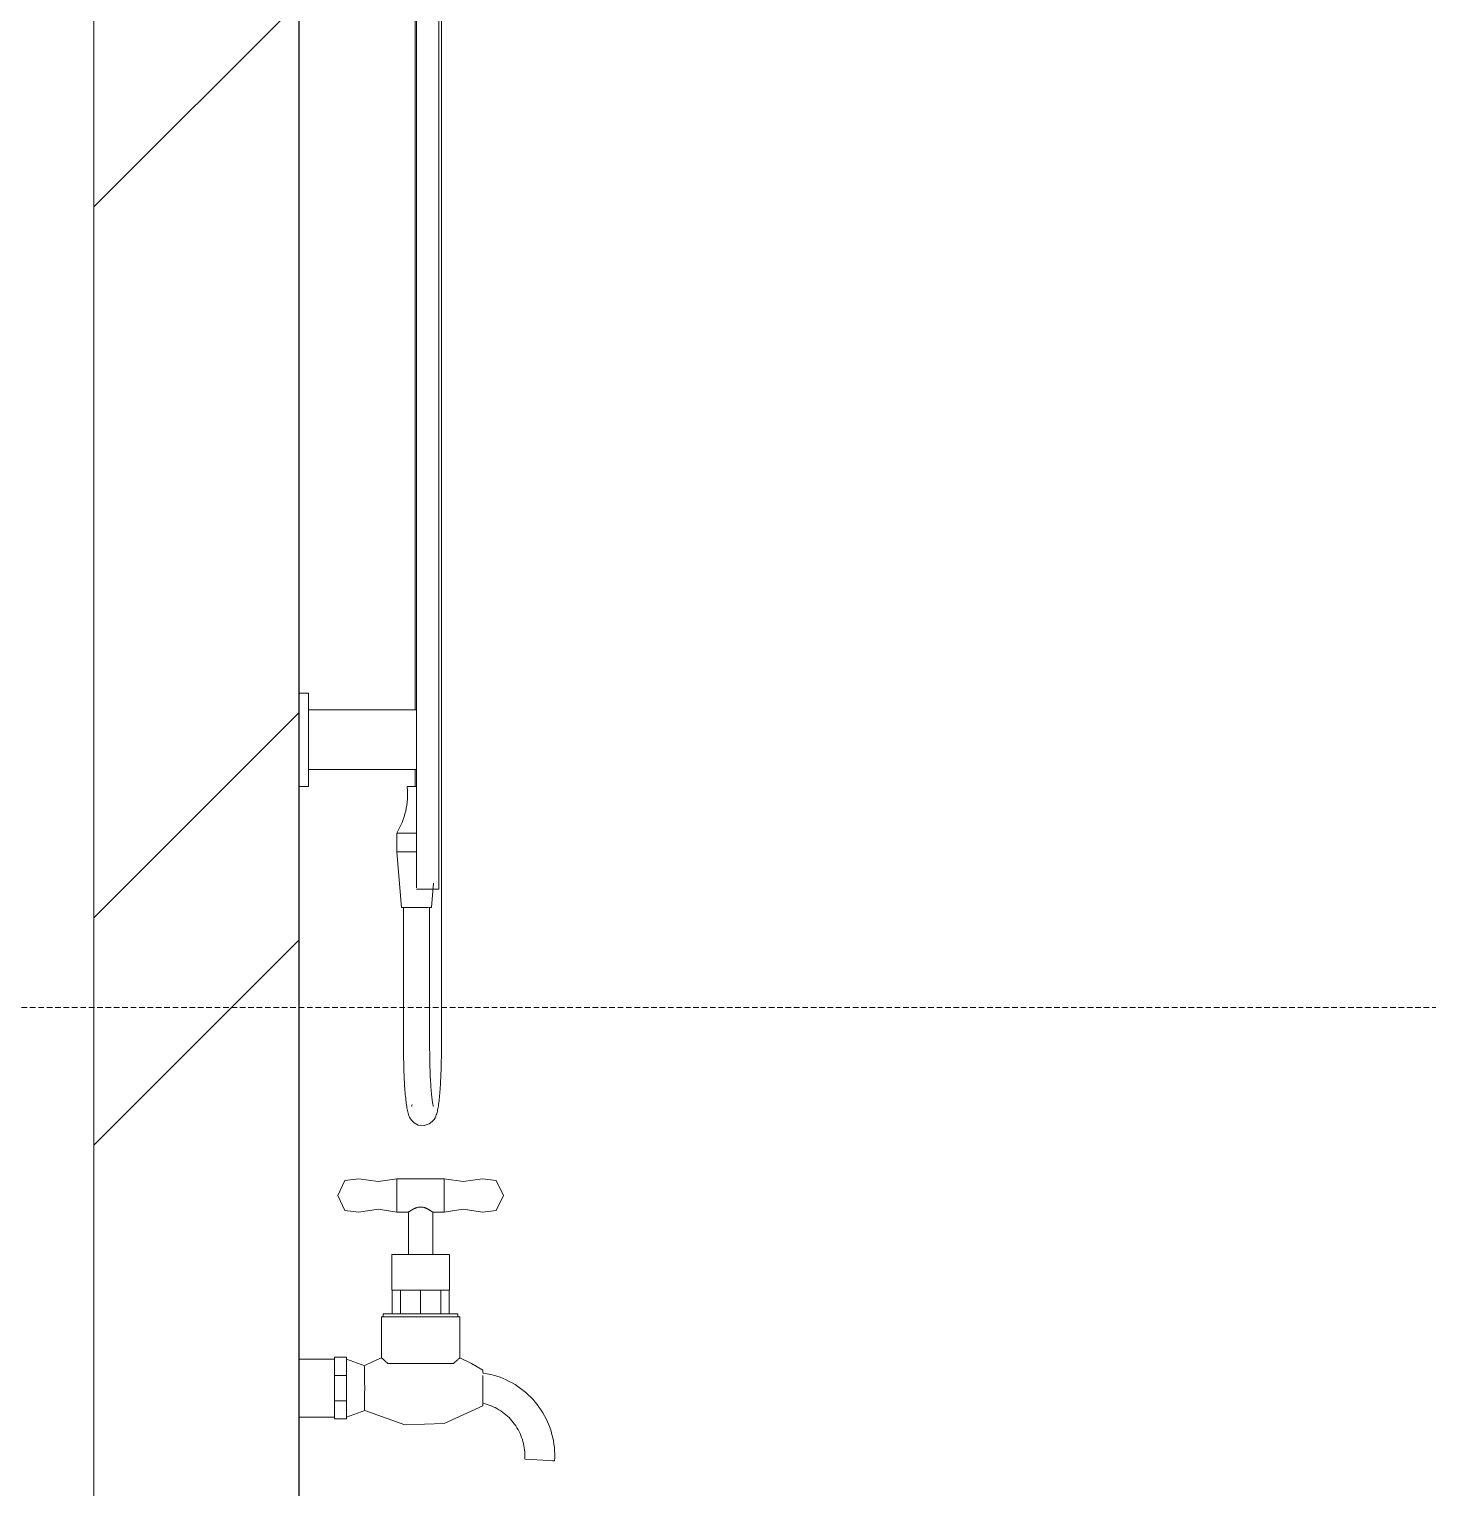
# Model space of a CAD drawing. Header units: millimetres. Extents: x 21429 to 43897, y 26965 to 37621.
# Drawn here: x 39436 to 40185, y 29170 to 29952 of the extents above; entities that cross this region are included whole.
import ezdxf

# ---------------------------------------------------------------- set-up
doc = ezdxf.new("R2010")
doc.units = ezdxf.units.MM
doc.linetypes.add('Dash - Tight', pattern=[4.5, 3, -1.5])
for name, color, linetype, lineweight in [('A-DETL', 90, 'Continuous', 9), ('A-WALL', 113, 'Continuous', 9), ('A-WALL-PATT', 111, 'Continuous', 25), ('P-SANR-FIXT', 6, 'Continuous', 9)]:
    doc.layers.add(name, color=color, linetype=linetype, lineweight=lineweight)

# ---------------------------------------------------------------- blocks, each defined once
blk = doc.blocks.new('Tap - Tap-1959228-SECTION E-E')
at = {"layer": 'P-SANR-FIXT'}
for p, q in [((39658.31, 29335.72), (39632.91, 29335.72)), ((39632.91, 29317.76), (39632.91, 29335.72)), ((39658.31, 29335.72), (39658.31, 29317.76)), ((39632.91, 29317.76), (39639.11, 29317.76)), ((39639.11, 29317.76), (39639.11, 29294.99)), ((39645.61, 29320.39), (39644.22, 29320.39)), ((39647, 29320.39), (39645.61, 29320.39)), ((39652.11, 29294.99), (39652.11, 29317.76)), ((39652.11, 29317.76), (39658.31, 29317.76)), ((39630.11, 29294.99), (39630.11, 29275.94)), ((39645.61, 29294.99), (39630.11, 29294.99)), ((39661.11, 29294.99), (39645.61, 29294.99)), ((39661.11, 29275.94), (39661.11, 29294.99)), ((39630.11, 29275.94), (39645.61, 29275.94)), ((39630.32, 29275.94), (39630.32, 29263.24)), ((39634.8, 29275.94), (39634.8, 29263.24)), ((39645.61, 29275.94), (39661.11, 29275.94)), ((39645.61, 29275.94), (39645.61, 29263.24)), ((39656.43, 29275.94), (39656.43, 29263.24)), ((39660.91, 29275.94), (39660.91, 29263.24)), ((39624.61, 29261.65), (39624.61, 29239.72)), ((39645.61, 29261.65), (39624.61, 29261.65)), ((39625.61, 29263.24), (39625.61, 29261.65)), ((39645.61, 29263.24), (39625.61, 29263.24)), ((39665.61, 29263.24), (39645.61, 29263.24)), ((39666.61, 29261.65), (39645.61, 29261.65)), ((39665.61, 29261.65), (39665.61, 29263.24)), ((39666.61, 29239.65), (39666.61, 29261.65)), ((39599.5, 29238.95), (39580.45, 29238.95)), ((39599.5, 29230.29), (39599.5, 29239.97)), ((39605.85, 29239.97), (39599.5, 29239.97)), ((39605.85, 29239.97), (39605.85, 29230.29)), ((39615.67, 29235.45), (39605.85, 29238.95)), ((39628.04, 29236.65), (39645.61, 29236.65)), ((39645.61, 29236.65), (39663.22, 29236.65)), ((39599.5, 29216.61), (39599.5, 29230.29)), ((39605.85, 29230.29), (39599.5, 29230.29)), ((39605.85, 29230.29), (39605.85, 29216.61)), ((39679.03, 29231.74), (39679.03, 29233.03)), ((39679.03, 29213.87), (39679.03, 29230.22)), ((39599.5, 29206.93), (39599.5, 29216.61)), ((39605.85, 29216.61), (39599.5, 29216.61)), ((39605.85, 29216.61), (39605.85, 29206.93)), ((39580.45, 29207.95), (39599.5, 29207.95)), ((39605.85, 29206.93), (39599.5, 29206.93)), ((39605.85, 29207.95), (39615.67, 29211.45)), ((39701.74, 29185.36), (39717.44, 29184.39)), ((39716.37, 29184.46), (39717.44, 29184.39))]:
    blk.add_line(p, q, dxfattribs=at)
at = {"layer": 'P-SANR-FIXT', "flags": 128}
for points in [[(39601.2, 29326.74), (39605.06, 29334.78), (39612.44, 29335.69), (39622.86, 29334.17), (39632.91, 29335.72)], [(39632.91, 29335.72), (39622.86, 29334.17), (39612.44, 29335.69), (39605.06, 29334.78), (39601.2, 29326.74)], [(39658.31, 29335.72), (39668.36, 29334.17), (39678.79, 29335.69), (39686.17, 29334.78), (39690.03, 29326.74)], [(39690.03, 29326.74), (39686.17, 29334.78), (39678.79, 29335.69), (39668.36, 29334.17), (39658.31, 29335.72)], [(39632.91, 29317.76), (39622.86, 29319.31), (39612.44, 29317.79), (39605.06, 29318.7), (39601.2, 29326.74)], [(39601.2, 29326.74), (39605.06, 29318.7), (39612.44, 29317.79), (39622.86, 29319.31), (39632.91, 29317.76)], [(39690.03, 29326.74), (39686.17, 29318.7), (39678.79, 29317.79), (39668.36, 29319.31), (39658.31, 29317.76)], [(39658.31, 29317.76), (39668.36, 29319.31), (39678.79, 29317.79), (39686.17, 29318.7), (39690.03, 29326.74)], [(39615.68, 29235.49), (39620.15, 29237.79), (39624.61, 29239.72)], [(39624.61, 29239.72), (39620.15, 29237.79), (39615.68, 29235.49)], [(39666.61, 29239.65), (39672.84, 29236.72), (39679.03, 29233.03)], [(39679.03, 29233.03), (39672.84, 29236.72), (39666.61, 29239.65)], [(39615.63, 29235.05), (39615.63, 29233.85), (39615.63, 29231.94), (39615.63, 29229.45), (39615.63, 29226.56), (39615.66, 29223.45)], [(39717.44, 29184.39), (39717.51, 29186.18), (39717.52, 29187.98), (39717.45, 29189.77), (39717.31, 29191.56), (39717.1, 29193.34), (39716.81, 29195.11), (39716.46, 29196.87), (39716.04, 29198.61), (39715.55, 29200.33), (39714.99, 29202.04), (39714.36, 29203.71), (39713.66, 29205.37), (39712.9, 29206.99), (39712.08, 29208.58), (39711.19, 29210.14), (39710.24, 29211.66), (39709.23, 29213.14), (39708.16, 29214.59), (39707.04, 29215.98), (39705.86, 29217.33), (39704.62, 29218.63), (39703.34, 29219.89), (39702.01, 29221.09), (39700.63, 29222.23), (39699.2, 29223.32), (39697.74, 29224.35), (39696.23, 29225.32), (39694.68, 29226.23), (39693.1, 29227.08), (39691.49, 29227.87), (39689.85, 29228.59), (39688.18, 29229.24), (39686.48, 29229.82), (39684.77, 29230.34), (39683.03, 29230.79), (39681.28, 29231.17), (39679.51, 29231.48), (39679.03, 29231.55)], [(39615.66, 29223.45), (39615.63, 29220.34), (39615.63, 29217.44), (39615.63, 29214.95), (39615.63, 29213.05), (39615.63, 29211.84), (39615.67, 29211.42)], [(39679.03, 29213.87), (39658.23, 29204.52), (39637.11, 29203.7), (39615.68, 29211.41)], [(39615.68, 29211.41), (39637.11, 29203.7), (39658.23, 29204.52), (39679.03, 29213.87)], [(39679.03, 29215.29), (39680.15, 29215.02), (39681.26, 29214.7), (39682.35, 29214.33), (39683.43, 29213.92), (39684.49, 29213.47), (39685.53, 29212.98), (39686.56, 29212.45), (39687.56, 29211.87), (39688.53, 29211.26), (39689.48, 29210.6), (39690.41, 29209.91), (39691.3, 29209.19), (39692.17, 29208.43), (39693, 29207.63), (39693.8, 29206.8), (39694.57, 29205.94), (39695.31, 29205.05), (39696, 29204.13), (39696.66, 29203.19), (39697.28, 29202.21), (39697.87, 29201.22), (39698.41, 29200.2), (39698.91, 29199.16), (39699.37, 29198.1), (39699.78, 29197.03), (39700.16, 29195.94), (39700.49, 29194.83), (39700.77, 29193.71), (39701.01, 29192.59), (39701.2, 29191.45), (39701.35, 29190.31), (39701.45, 29189.16), (39701.51, 29188.01), (39701.52, 29186.85), (39701.49, 29185.7), (39701.47, 29185.38)]]:
    blk.add_lwpolyline(points, dxfattribs=at)
at = {"layer": 'P-SANR-FIXT'}
for points, knots in [([(39644.22, 29320.39), (39643.98, 29320.33), (39643.62, 29320.23), (39643.16, 29320.07), (39642.83, 29319.95), (39642.51, 29319.81), (39642.2, 29319.67), (39641.95, 29319.54), (39641.76, 29319.44), (39641.62, 29319.37), (39641.48, 29319.29), (39641.3, 29319.19), (39641.08, 29319.06), (39640.83, 29318.91), (39640.6, 29318.77), (39640.38, 29318.63), (39640.17, 29318.49), (39639.98, 29318.36), (39639.81, 29318.25), (39639.65, 29318.14), (39639.46, 29318.01), (39639.35, 29317.93), (39639.29, 29317.89)], [0, 0, 0, 0, 0.0833333, 0.125, 0.1666667, 0.2083333, 0.25, 0.2916667, 0.3125, 0.3333333, 0.3541667, 0.375, 0.4166667, 0.4583333, 0.5, 0.5416667, 0.5833333, 0.625, 0.6666667, 0.7083333, 0.75, 0.8333333, 0.8333333, 0.8333333, 0.8333333]), ([(39651.93, 29317.89), (39651.87, 29317.93), (39651.76, 29318.01), (39651.58, 29318.14), (39651.42, 29318.25), (39651.25, 29318.36), (39651.06, 29318.49), (39650.85, 29318.63), (39650.63, 29318.77), (39650.39, 29318.91), (39650.15, 29319.06), (39649.89, 29319.22), (39649.66, 29319.34), (39649.47, 29319.44), (39649.28, 29319.54), (39649.03, 29319.67), (39648.72, 29319.81), (39648.4, 29319.95), (39648.06, 29320.07), (39647.61, 29320.23), (39647.25, 29320.33), (39647, 29320.39)], [0.1666667, 0.1666667, 0.1666667, 0.1666667, 0.25, 0.2916667, 0.3333333, 0.375, 0.4166667, 0.4583333, 0.5, 0.5416667, 0.5833333, 0.625, 0.6666667, 0.6875, 0.7083333, 0.75, 0.7916667, 0.8333333, 0.875, 0.9166667, 1, 1, 1, 1])]:
    blk.add_open_spline(points, degree=3, knots=knots, dxfattribs=at)
for points in [[(39628.04, 29236.65), (39627.35, 29237.29), (39626.12, 29238.36), (39624.9, 29239.47), (39624.61, 29239.71), (39624.61, 29239.72)], [(39666.61, 29239.65), (39666.61, 29239.64), (39666.33, 29239.4), (39665.13, 29238.32), (39663.91, 29237.27), (39663.22, 29236.65)]]:
    blk.add_open_spline(points, degree=3, dxfattribs=at)
blk = doc.blocks.new('Shower_Twin_Phoenix_NXQuil_FaceBased - Chrome _606-6500-00_-1739590-SECTION E-E')
at = {"layer": 'P-SANR-FIXT'}
for p, q in [((39643.45, 30065), (39643.45, 29511)), ((39655.45, 29511), (39655.45, 30065)), ((39642.78, 30058.53), (39642.78, 29587.06)), ((39656.78, 29406.11), (39656.78, 30058.53)), ((39585.45, 29596), (39580.45, 29596)), ((39585.45, 29546), (39585.45, 29596)), ((39643.45, 29587), (39585.45, 29587)), ((39585.45, 29555), (39643.45, 29555)), ((39642.78, 29555), (39642.78, 29546)), ((39580.45, 29546), (39585.45, 29546)), ((39643.45, 29546), (39638.45, 29546)), ((39632.81, 29521), (39632.81, 29511)), ((39632.81, 29521), (39643.45, 29521)), ((39636.07, 29511), (39632.81, 29511)), ((39632.81, 29511), (39635.42, 29481.11)), ((39633.22, 29511), (39632.81, 29511)), ((39640.89, 29511), (39635.78, 29511)), ((39643.45, 29511), (39640.5, 29511)), ((39643.45, 29511), (39643.45, 29491.68)), ((39655.45, 29491), (39655.45, 29511)), ((39651.47, 29481.11), (39652.61, 29494.17)), ((39643.45, 29491), (39655.45, 29491)), ((39635.42, 29481.11), (39637.3, 29481.11)), ((39636.47, 29481.11), (39636.47, 29406.11)), ((39637.43, 29481.11), (39649.67, 29481.11)), ((39650.09, 29481.11), (39651.47, 29481.11)), ((39650.47, 29406.11), (39650.47, 29481.11))]:
    blk.add_line(p, q, dxfattribs=at)
at = {"layer": 'P-SANR-FIXT', "flags": 128}
for points in [[(39632.81, 29521), (39633.61, 29522.38), (39634.36, 29523.8), (39635.06, 29525.24), (39635.69, 29526.71), (39636.27, 29528.2), (39636.78, 29529.71), (39637.24, 29531.25), (39637.63, 29532.8), (39637.96, 29534.36), (39638.23, 29535.94), (39638.43, 29537.53), (39638.57, 29539.12), (39638.65, 29540.72), (39638.66, 29542.32), (39638.61, 29543.92), (39638.49, 29545.51), (39638.45, 29546)], [(39656.78, 29406.11), (39656.78, 29404.69), (39656.77, 29403.26), (39656.76, 29401.85), (39656.74, 29400.43), (39656.72, 29399.03), (39656.69, 29397.63), (39656.66, 29396.25), (39656.62, 29394.89), (39656.58, 29393.54), (39656.53, 29392.21), (39656.48, 29390.9), (39656.42, 29389.61), (39656.36, 29388.35), (39656.29, 29387.12), (39656.22, 29385.91), (39656.14, 29384.73), (39656.06, 29383.58), (39655.98, 29382.47), (39655.89, 29381.39), (39655.79, 29380.34), (39655.7, 29379.33), (39655.6, 29378.36), (39655.49, 29377.43), (39655.38, 29376.53), (39655.26, 29375.67), (39655.14, 29374.85), (39655.02, 29374.06), (39654.88, 29373.31), (39654.74, 29372.59), (39654.59, 29371.89), (39654.42, 29371.21), (39654.23, 29370.54), (39654.01, 29369.86), (39653.74, 29369.15), (39653.37, 29368.36), (39652.81, 29367.43), (39651.89, 29366.31), (39650.23, 29365.04), (39647.49, 29364.14), (39644.38, 29364.45), (39642.14, 29365.63), (39640.87, 29366.85), (39640.15, 29367.88), (39639.7, 29368.73), (39639.38, 29369.48), (39639.13, 29370.18), (39638.93, 29370.85), (39638.75, 29371.52), (39638.59, 29372.21), (39638.44, 29372.91), (39638.31, 29373.65), (39638.18, 29374.42), (39638.05, 29375.22), (39637.93, 29376.06), (39637.82, 29376.94), (39637.71, 29377.85), (39637.61, 29378.8), (39637.51, 29379.79), (39637.41, 29380.82), (39637.32, 29381.88), (39637.24, 29382.98), (39637.15, 29384.11), (39637.07, 29385.27), (39637, 29386.46), (39636.93, 29387.68), (39636.87, 29388.93), (39636.81, 29390.2), (39636.75, 29391.5), (39636.7, 29392.82), (39636.66, 29394.16), (39636.62, 29395.51), (39636.58, 29396.89), (39636.55, 29398.27), (39636.52, 29399.67), (39636.5, 29401.08), (39636.49, 29402.5), (39636.48, 29403.92), (39636.47, 29405.34), (39636.47, 29406.11)], [(39652.45, 29374.51), (39652.42, 29374.58), (39652.37, 29374.76), (39652.3, 29375.04), (39652.22, 29375.41), (39652.14, 29375.86), (39652.04, 29376.37), (39651.95, 29376.96), (39651.86, 29377.6), (39651.76, 29378.3), (39651.67, 29379.05), (39651.58, 29379.86), (39651.49, 29380.71), (39651.4, 29381.61), (39651.32, 29382.56), (39651.23, 29383.54), (39651.16, 29384.57), (39651.08, 29385.64), (39651.01, 29386.74), (39650.94, 29387.87), (39650.88, 29389.04), (39650.82, 29390.24), (39650.77, 29391.46), (39650.72, 29392.71), (39650.67, 29393.98), (39650.63, 29395.27), (39650.59, 29396.58), (39650.56, 29397.91), (39650.53, 29399.25), (39650.51, 29400.6), (39650.49, 29401.96), (39650.48, 29403.33), (39650.47, 29404.7), (39650.47, 29406.08), (39650.47, 29406.11)], [(39640.81, 29374.51), (39640.83, 29374.58), (39640.88, 29374.76), (39640.95, 29375.04), (39641.03, 29375.41)]]:
    blk.add_lwpolyline(points, dxfattribs=at)

msp = doc.modelspace()

# ---------------------------------------------------------------- hatches: boundary and pattern name
at = {"layer": 'A-WALL-PATT', "lineweight": 9}
h = msp.add_hatch(dxfattribs=at)
h.set_pattern_fill('FP_1', color=256, style=0, pattern_type=2)
h.set_pattern_definition([(45, (33633.57, 18106.9), (-251.447, 251.447), []), (45, (33633.57, 18487.9), (-251.447, 251.447), [])])
h.paths.add_polyline_path([(39470.45, 28804), (39580.45, 28804), (39580.45, 31890), (39470.45, 31890), (39470.45, 28962.68)])

# ---------------------------------------------------------------- linework, layer by layer
at = {"layer": 'A-DETL', "linetype": 'Dash - Tight'}
msp.add_line((35854.24, 29427.43), (41134.24, 29427.43), dxfattribs=at)
at = {"layer": 'A-WALL'}
msp.add_line((39470.45, 35827.41), (39470.45, 28804), dxfattribs=at)
at = {"layer": 'A-WALL', "lineweight": 25}
msp.add_line((39580.45, 28804), (39580.45, 35827.41), dxfattribs=at)

# ---------------------------------------------------------------- block references
at = {"layer": 'P-SANR-FIXT'}
for name in ['Shower_Twin_Phoenix_NXQuil_FaceBased - Chrome _606-6500-00_-1739590-SECTION E-E', 'Tap - Tap-1959228-SECTION E-E']:
    msp.add_blockref(name, (0, 0), dxfattribs=at)

doc.saveas('drawing.dxf')
